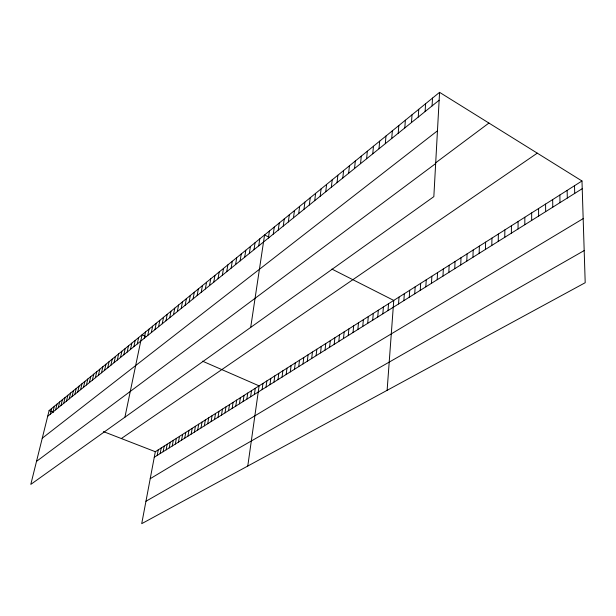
<?xml version="1.0" encoding="UTF-8"?>
<svg xmlns="http://www.w3.org/2000/svg" width="616" height="616" viewBox="0 0 616 616"><rect width="100%" height="100%" fill="white"/><g stroke="black" fill="none" stroke-linecap="round" stroke-linejoin="round"><path stroke-width="0.92" d="M524.824 224.717L524.832 217.24M518.048 228.967L518.095 221.521M511.365 233.164L511.434 225.741M504.766 237.306L504.858 229.914M498.244 241.403L498.367 234.034M491.799 245.445L491.953 238.107M485.439 249.434L485.616 242.126M479.156 253.384L479.356 246.1M472.942 257.28L473.165 250.027M466.805 261.13L467.059 253.907M460.745 264.934L461.014 257.734M454.754 268.692L455.047 261.523M448.833 272.411L449.149 265.265M442.981 276.084L443.32 268.969M437.198 279.71L437.56 272.619M431.485 283.298L431.862 276.238M439.57 92.338L433.841 196.643L30.8 484.392L49.118 410.541L439.57 92.338L581.981 180.981L585.2 282.713L141.719 523.662L155.317 451.713L581.981 180.981M425.833 286.84L426.233 279.81M420.243 290.352L420.666 283.345M432.07 105.914L432.532 98.067M425.109 111.534L425.602 103.719M414.722 293.817L415.161 286.833M409.263 297.243L409.717 290.29M418.241 117.079L418.765 109.286M403.865 300.631L404.335 293.701M398.529 303.981L399.014 297.081M411.473 122.546L412.027 114.784M404.797 127.936L405.374 120.197M387.118 390.336L393.755 300.416L331.916 269.077M388.026 310.572L388.55 303.719M382.859 313.814L383.398 306.984M398.213 133.249L398.822 125.541M391.722 138.492L392.353 130.815M377.754 317.017L378.309 310.218M372.703 320.189L373.273 313.413M385.316 143.667L385.97 136.013M367.706 323.323L368.291 316.57M362.762 326.426L363.363 319.704M378.994 148.764L379.672 141.149M372.757 153.8L373.465 146.208M357.865 329.498L358.489 322.792M353.03 332.532L353.661 325.856M366.605 158.766L367.336 151.205M348.24 335.543L348.887 328.882M360.537 163.671L361.284 156.133M343.505 338.515L344.159 331.885M338.815 341.457L339.485 334.85M354.546 168.507L355.317 160.999M334.18 344.367L334.865 337.784M329.583 347.247L330.284 340.694M348.633 173.281L349.426 165.796M342.796 177.993L343.605 170.54M325.04 350.096L325.749 343.566M320.543 352.922L321.267 346.415M316.093 355.717L316.824 349.226M337.037 182.644L337.868 175.221M331.346 187.233L332.201 179.841M311.688 358.481L312.435 352.021M325.733 191.769L326.603 184.4M307.322 361.215L308.085 354.778M303.01 363.925L303.773 357.511M298.737 366.612L299.515 360.214M320.189 196.25L321.075 188.904M294.502 369.269L295.287 362.893M314.714 200.67L315.615 193.347M309.301 205.036L310.225 197.744M290.313 371.895L291.106 365.55M286.163 374.497L286.971 368.175M282.051 377.077L282.867 370.778M303.965 209.34L304.905 202.079M277.985 379.633L278.809 373.35M273.958 382.159L274.79 375.899M298.691 213.598L299.645 206.368M269.97 384.669L270.809 378.424M293.478 217.81L294.456 210.595M288.334 221.96L289.32 214.776M266.012 387.148L266.867 380.927M283.252 226.064L284.253 218.911M262.1 389.605L262.963 383.406M247.778 466.035L259.097 385.862L202.51 361.168M254.393 394.44L255.278 388.288M278.232 230.122L279.248 222.992M273.265 234.126L274.297 227.027M250.604 396.82L251.49 390.69M246.847 399.176L247.74 393.07M243.12 401.509L244.028 395.426M268.36 238.084L269.408 231.008M250.697 327.396L264.572 234.95L269.415 237.399M239.439 403.827L240.348 397.759M258.728 245.869L259.798 238.839M235.782 406.121L236.698 400.069M232.163 408.393L233.087 402.363M228.575 410.641L229.506 404.635M253.992 249.688L255.078 242.689M249.318 253.469L250.412 246.492M225.017 412.874L225.957 406.891M221.498 415.084L222.445 409.116M218.01 417.271L218.957 411.326M244.691 257.195L245.799 250.25M240.117 260.891L241.241 253.969M214.545 419.442L215.508 413.521M235.605 264.541L236.729 257.642M211.119 421.598L212.081 415.692M231.131 268.145L232.278 261.269M207.723 423.731L208.693 417.841M201.016 427.935L202.002 422.091M204.358 425.841L205.328 419.973M197.705 430.014L198.699 424.185M226.719 271.71L227.866 264.865M194.433 432.07L195.418 426.264M222.345 275.236L223.508 268.414M191.176 434.111L192.177 428.32M218.025 278.725L219.204 271.925M213.76 282.174L214.938 275.398M187.957 436.136L188.958 430.368M209.532 285.585L210.726 278.832M184.761 438.138L185.77 432.386M178.455 442.096L179.472 436.382M181.589 440.124L182.606 434.395M175.337 444.051L176.361 438.361M205.351 288.958L206.553 282.236M172.249 445.992L173.281 440.317M201.224 292.292L202.433 285.593M169.192 447.909L170.224 442.257M197.135 295.595L198.352 288.919M163.148 451.705L164.187 446.084M193.093 298.86L194.317 292.207M166.151 449.819L167.19 444.175M160.16 453.576L161.2 447.978M189.089 302.086L190.321 295.457M185.131 305.282L186.379 298.675M157.196 455.44L158.25 449.849M181.22 308.447L182.467 301.863M177.346 311.573L178.601 305.012M173.512 314.668L174.775 308.131M169.716 317.733L170.986 311.219M165.966 320.759L167.244 314.275M162.247 323.762L163.533 317.294M158.574 326.726L159.86 320.289M154.932 329.668L156.225 323.246M151.328 332.578L152.629 326.18M147.763 335.458L149.072 329.083M144.236 338.307L145.545 331.955M124.917 417.201L142.057 334.796L146.2 336.606M133.88 346.669L135.204 340.379M137.291 343.913L138.615 337.599M130.492 349.395L131.824 343.135M127.15 352.106L128.482 345.861M123.831 354.778L125.171 348.556M120.551 357.434L121.891 351.228M114.076 362.655L115.431 356.495M117.294 360.052L118.649 353.877M110.888 365.234L112.243 359.09M107.723 367.783L109.086 361.661M104.597 370.308L105.96 364.21M98.429 375.29L99.8 369.238M101.501 372.811L102.864 366.736M95.388 377.747L96.758 371.71M92.369 380.18L93.748 374.166M86.425 384.977L87.811 379.002M89.382 382.59L90.768 376.599M83.499 387.349L84.885 381.389M77.716 392.015L79.11 386.101M80.588 389.689L81.982 383.753M74.859 394.317L76.253 388.419M69.231 398.86L70.632 393M72.034 396.596L73.435 390.721M66.459 401.101L67.86 395.264M60.984 405.52L62.385 399.722M63.71 403.326L65.111 397.505M58.281 407.707L59.683 401.925M52.945 412.012L54.354 406.267M55.602 409.871L57.011 404.111M50.312 414.137L51.721 408.416M47.702 416.247L439.139 100.208M42.25 438.215L437.452 130.815M435.427 163.001L488.919 123.054M36.506 461.376L435.658 163.571M121.329 438.538L537.283 153.153M154.262 457.28L582.228 188.689M150.212 478.709L583.175 218.618M145.946 501.27L584.184 250.566M49.118 410.541L53.469 412.227M103.419 431.593L155.317 451.713M574.512 185.724L574.72 193.401M567.136 190.398L567.313 198.052M559.859 195.018L559.998 202.641M552.668 199.576L552.783 207.176M545.576 204.081L545.653 211.642M538.577 208.524L538.623 216.062M531.662 212.913L531.677 220.42"/></g></svg>
